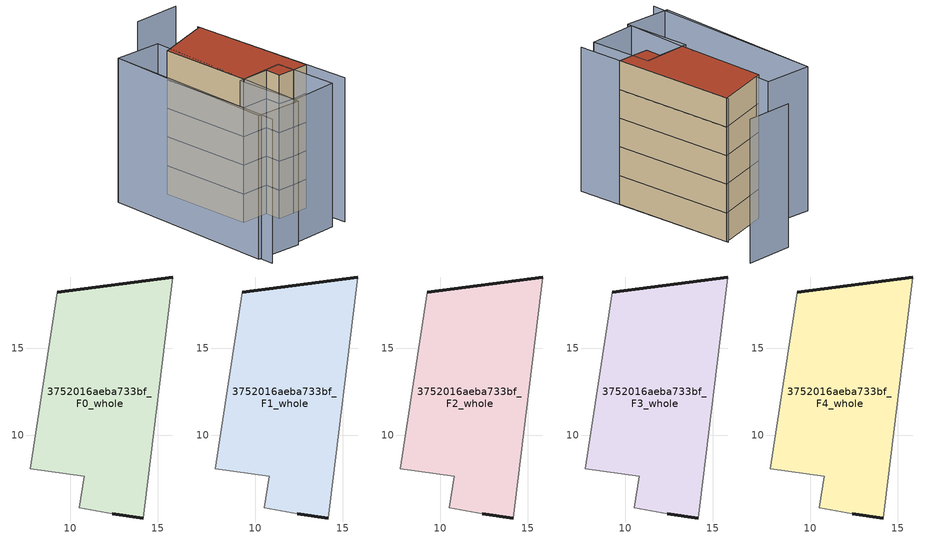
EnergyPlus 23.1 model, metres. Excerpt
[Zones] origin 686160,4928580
3752016aeba733bf_F0_whole
 floor ground (EU_floor_Construction): 15.86,19.08 14.18,5.26 12.4,5.51 10.51,5.86 10.8,7.64 7.71,8.08 9.24,18.21 z0
 wall outside (EU_wall_Construction): 12.4,5.51 14.18,5.26 / 15.86,19.08 9.24,18.21 z0:3
 wall adiabatic (EU_wall_Construction): 14.18,5.26 15.86,19.08 / 9.24,18.21 7.71,8.08 10.8,7.64 10.51,5.86 12.4,5.51 z0:3
3752016aeba733bf_F1_whole
 floor to 3752016aeba733bf_F0_whole (EU_floor_Construction): 15.86,19.08 14.18,5.26 12.4,5.51 10.51,5.86 10.8,7.64 7.71,8.08 9.24,18.21 z3
 wall outside (EU_wall_Construction): 12.4,5.51 14.18,5.26 / 15.86,19.08 9.24,18.21 z3:6
 wall adiabatic (EU_wall_Construction): 14.18,5.26 15.86,19.08 / 9.24,18.21 7.71,8.08 10.8,7.64 10.51,5.86 12.4,5.51 z3:6
3752016aeba733bf_F2_whole
 floor to 3752016aeba733bf_F1_whole (EU_floor_Construction): 15.86,19.08 14.18,5.26 12.4,5.51 10.51,5.86 10.8,7.64 7.71,8.08 9.24,18.21 z6
 wall outside (EU_wall_Construction): 12.4,5.51 14.18,5.26 / 15.86,19.08 9.24,18.21 z6:9
 wall adiabatic (EU_wall_Construction): 14.18,5.26 15.86,19.08 / 9.24,18.21 7.71,8.08 10.8,7.64 10.51,5.86 12.4,5.51 z6:9
3752016aeba733bf_F3_whole
 floor to 3752016aeba733bf_F2_whole (EU_floor_Construction): 15.86,19.08 14.18,5.26 12.4,5.51 10.51,5.86 10.8,7.64 7.71,8.08 9.24,18.21 z9
 wall outside (EU_wall_Construction): 12.4,5.51 14.18,5.26 / 15.86,19.08 9.24,18.21 z9:12
 wall adiabatic (EU_wall_Construction): 14.18,5.26 15.86,19.08 / 9.24,18.21 7.71,8.08 10.8,7.64 10.51,5.86 12.4,5.51 z9:12
3752016aeba733bf_F4_whole
 floor to 3752016aeba733bf_F3_whole (EU_floor_Construction): 15.86,19.08 14.18,5.26 12.4,5.51 10.51,5.86 10.8,7.64 7.71,8.08 9.24,18.21 z12
 wall outside (EU_wall_Construction): 12.4,5.51 14.18,5.26 / 15.86,19.08 9.24,18.21 z12:15
 wall adiabatic (EU_wall_Construction): 14.18,5.26 15.86,19.08 / 9.24,18.21 7.71,8.08 10.8,7.64 10.51,5.86 12.4,5.51 z12:15
 roof outside (EU_roof_Construction): 14.18,5.26 15.86,19.08 9.24,18.21 7.71,8.08 10.8,7.64 10.51,5.86 12.4,5.51 z15
shading: 13.58,0.33 15.88,19.28 / 18.85,23.96 13.49,24.69 / 12.63,7.5 11.8,0.52 / 11.8,0.52 6.39,1.16 / 6.39,1.16 7.22,8.14 / 7.22,8.14 12.63,7.5 / 1.12,1.66 4.98,20.96 / 4.98,20.96 10.14,19.92 / 10.14,19.92 6.28,0.63 / 6.28,0.63 1.12,1.66 / 4.98,20.96 1.13,0.06 z0:15
[Building]
EU S2 Campaign: North Axis=0; Terrain=City; Solar Distribution=FullExterior
[Site:Location]
Bologna: Latitude=44.5; Longitude=11.25; Time Zone=1; Elevation=37
[SizingPeriod:WeatherFileDays]
AnnualSizingPeriod: Begin Month=1; Begin Day of Month=1; End Month=12; End Day of Month=31; Day of Week for Start Day=Monday; Use Weather File Daylight Saving Period=No; Use Weather File Rain and Snow Indicators=No
[MATERIAL]
EU_InternalMass_Material: Roughness=MediumRough; Thickness=0.1; Conductivity=1; Density=1800; Specific Heat=900; Thermal Absorptance=0.9; Solar Absorptance=0.7; Visible Absorptance=0.7
[MATERIAL:NOMASS] Roughness=MediumRough; Thermal Absorptance=0.9; Solar Absorptance=0.7; Visible Absorptance=0.7
Name | Thermal Resistance
EU_wall_NoMass | 0.905828
EU_roof_NoMass | 0.37593
EU_floor_NoMass | 0.67114
[CONSTRUCTION]
EU_wall_Construction: EU_wall_NoMass
EU_roof_Construction: EU_roof_NoMass
EU_floor_Construction: EU_floor_NoMass
EU_InternalMass_Construction: EU_InternalMass_Material
[ZONE] Type=1; Multiplier=1; Ceiling Height=autocalculate; Floor Area=autocalculate; Part of Total Floor Area=Yes
Name | Volume
3752016aeba733bf_F0_whole | 241.134
3752016aeba733bf_F1_whole; 3752016aeba733bf_F2_whole; 3752016aeba733bf_F3_whole; 3752016aeba733bf_F4_whole | 241.135
[INTERNALMASS] Construction=EU_InternalMass_Construction; Surface Area=80.3781
Name | Zone or ZoneList
3752016aeba733bf_F0_whole_EU_InternalMass | 3752016aeba733bf_F0_whole
3752016aeba733bf_F1_whole_EU_InternalMass | 3752016aeba733bf_F1_whole
3752016aeba733bf_F2_whole_EU_InternalMass | 3752016aeba733bf_F2_whole
3752016aeba733bf_F3_whole_EU_InternalMass | 3752016aeba733bf_F3_whole
3752016aeba733bf_F4_whole_EU_InternalMass | 3752016aeba733bf_F4_whole
[OTHEREQUIPMENT] Fuel Type=Electricity; Design Level Calculation Method=Watts/Area; Power per Zone Floor Area=1; Fraction Latent=0; Fraction Radiant=0; Fraction Lost=0; Carbon Dioxide Generation Rate=0; EndUse Subcategory=EU_Step8_InternalGains
Name | Zone or ZoneList or Space or SpaceList | Schedule
EU_Step8_InternalGain_3752016aeba733bf_F0_whole_f000 | 3752016aeba733bf_F0_whole | EU_Step8_GainSchedule_3752016aeba733bf_F0_whole_f000
EU_Step8_InternalGain_3752016aeba733bf_F1_whole_f000 | 3752016aeba733bf_F1_whole | EU_Step8_GainSchedule_3752016aeba733bf_F1_whole_f000
EU_Step8_InternalGain_3752016aeba733bf_F2_whole_f000 | 3752016aeba733bf_F2_whole | EU_Step8_GainSchedule_3752016aeba733bf_F2_whole_f000
EU_Step8_InternalGain_3752016aeba733bf_F3_whole_f000 | 3752016aeba733bf_F3_whole | EU_Step8_GainSchedule_3752016aeba733bf_F3_whole_f000
EU_Step8_InternalGain_3752016aeba733bf_F4_whole_f000 | 3752016aeba733bf_F4_whole | EU_Step8_GainSchedule_3752016aeba733bf_F4_whole_f000
[ZONEVENTILATION:DESIGNFLOWRATE] Schedule=EU_AlwaysOn; Design Flow Rate Calculation Method=AirChanges/Hour; Air Changes per Hour=0.73129; Ventilation Type=Natural; Fan Pressure Rise=0; Fan Total Efficiency=1; Constant Term Coefficient=1; Temperature Term Coefficient=0; Velocity Term Coefficient=0; Velocity Squared Term Coefficient=0; Minimum Indoor Temperature=-100; Maximum Indoor Temperature=100; Delta Temperature=-100; Minimum Outdoor Temperature=-100; Maximum Outdoor Temperature=100; Maximum Wind Speed=40
Name | Zone or ZoneList or Space or SpaceList
EU_ConstantAir_3752016aeba733bf_F0_whole | 3752016aeba733bf_F0_whole
EU_ConstantAir_3752016aeba733bf_F1_whole | 3752016aeba733bf_F1_whole
EU_ConstantAir_3752016aeba733bf_F2_whole | 3752016aeba733bf_F2_whole
EU_ConstantAir_3752016aeba733bf_F3_whole | 3752016aeba733bf_F3_whole
EU_ConstantAir_3752016aeba733bf_F4_whole | 3752016aeba733bf_F4_whole
[HVACTEMPLATE:THERMOSTAT] Constant Heating Setpoint=20; Constant Cooling Setpoint=50
EU_HeatOnly_3752016aeba733bf_F0_whole; EU_HeatOnly_3752016aeba733bf_F1_whole; EU_HeatOnly_3752016aeba733bf_F2_whole; EU_HeatOnly_3752016aeba733bf_F3_whole; EU_HeatOnly_3752016aeba733bf_F4_whole
[HVACTEMPLATE:ZONE:IDEALLOADSAIRSYSTEM] System Availability Schedule=EU_AlwaysOn; Maximum Heating Supply Air Temperature=50; Minimum Cooling Supply Air Temperature=13; Maximum Heating Supply Air Humidity Ratio=0.0156; Minimum Cooling Supply Air Humidity Ratio=0.0077; Heating Limit=NoLimit; Cooling Limit=NoLimit; Heating Availability Schedule=EU_AlwaysOn; Cooling Availability Schedule=EU_CoolingOff; Dehumidification Control Type=ConstantSensibleHeatRatio; Cooling Sensible Heat Ratio=0.7; Dehumidification Setpoint=60; Humidification Control Type=None; Humidification Setpoint=30; Outdoor Air Method=None; Outdoor Air Flow Rate per Person=0.00944; Outdoor Air Flow Rate per Zone Floor Area=0; Outdoor Air Flow Rate per Zone=0; Demand Controlled Ventilation Type=None; Outdoor Air Economizer Type=NoEconomizer; Heat Recovery Type=None; Sensible Heat Recovery Effectiveness=0.7; Latent Heat Recovery Effectiveness=0.65
Name | Template Thermostat
3752016aeba733bf_F0_whole | EU_HeatOnly_3752016aeba733bf_F0_whole
3752016aeba733bf_F1_whole | EU_HeatOnly_3752016aeba733bf_F1_whole
3752016aeba733bf_F2_whole | EU_HeatOnly_3752016aeba733bf_F2_whole
3752016aeba733bf_F3_whole | EU_HeatOnly_3752016aeba733bf_F3_whole
3752016aeba733bf_F4_whole | EU_HeatOnly_3752016aeba733bf_F4_whole
[SIZING:ZONE] Zone Cooling Design Supply Air Temperature Input Method=SupplyAirTemperature; Zone Cooling Design Supply Air Temperature=13; Zone Heating Design Supply Air Temperature Input Method=SupplyAirTemperature; Zone Heating Design Supply Air Temperature=50; Zone Cooling Design Supply Air Humidity Ratio=0.008; Zone Heating Design Supply Air Humidity Ratio=0.008; Cooling Design Air Flow Method=DesignDay; Cooling Design Air Flow Rate=0; Cooling Minimum Air Flow per Zone Floor Area=0.000762; Cooling Minimum Air Flow=0; Cooling Minimum Air Flow Fraction=0.2; Heating Design Air Flow Method=DesignDay; Heating Design Air Flow Rate=0; Heating Maximum Air Flow per Zone Floor Area=0.002032; Heating Maximum Air Flow=0.141576; Heating Maximum Air Flow Fraction=0.3; Account for Dedicated Outdoor Air System=No; Dedicated Outdoor Air System Control Strategy=NeutralSupplyAir; Dedicated Outdoor Air Low Setpoint Temperature for Design=autosize; Dedicated Outdoor Air High Setpoint Temperature for Design=autosize; Zone Load Sizing Method=Sensible Load Only No Latent Load; Zone Latent Cooling Design Supply Air Humidity Ratio Input Method=HumidityRatioDifference; Zone Cooling Design Supply Air Humidity Ratio Difference=0.005; Zone Latent Heating Design Supply Air Humidity Ratio Input Method=HumidityRatioDifference; Zone Humidification Design Supply Air Humidity Ratio Difference=0.005
3752016aeba733bf_F0_whole; 3752016aeba733bf_F1_whole; 3752016aeba733bf_F2_whole; 3752016aeba733bf_F3_whole; 3752016aeba733bf_F4_whole
[SCHEDULE:CONSTANT]
Name | Hourly Value
EU_AlwaysOn | 1
EU_CoolingOff | 0
[SCHEDULE:FILE] Column Number=1; Rows to Skip at Top=0; Number of Hours of Data=8760; Column Separator=Comma; Interpolate to Timestep=No; Minutes per Item=60; Adjust Schedule for Daylight Savings=Yes
Name | File
EU_Step8_GainSchedule_3752016aeba733bf_F0_whole_f000 | ../../schedules/3752016aeba733bf/3752016aeba733bf_F0_whole_f000_gain.csv
EU_Step8_GainSchedule_3752016aeba733bf_F1_whole_f000 | ../../schedules/3752016aeba733bf/3752016aeba733bf_F1_whole_f000_gain.csv
EU_Step8_GainSchedule_3752016aeba733bf_F2_whole_f000 | ../../schedules/3752016aeba733bf/3752016aeba733bf_F2_whole_f000_gain.csv
EU_Step8_GainSchedule_3752016aeba733bf_F3_whole_f000 | ../../schedules/3752016aeba733bf/3752016aeba733bf_F3_whole_f000_gain.csv
EU_Step8_GainSchedule_3752016aeba733bf_F4_whole_f000 | ../../schedules/3752016aeba733bf/3752016aeba733bf_F4_whole_f000_gain.csv
